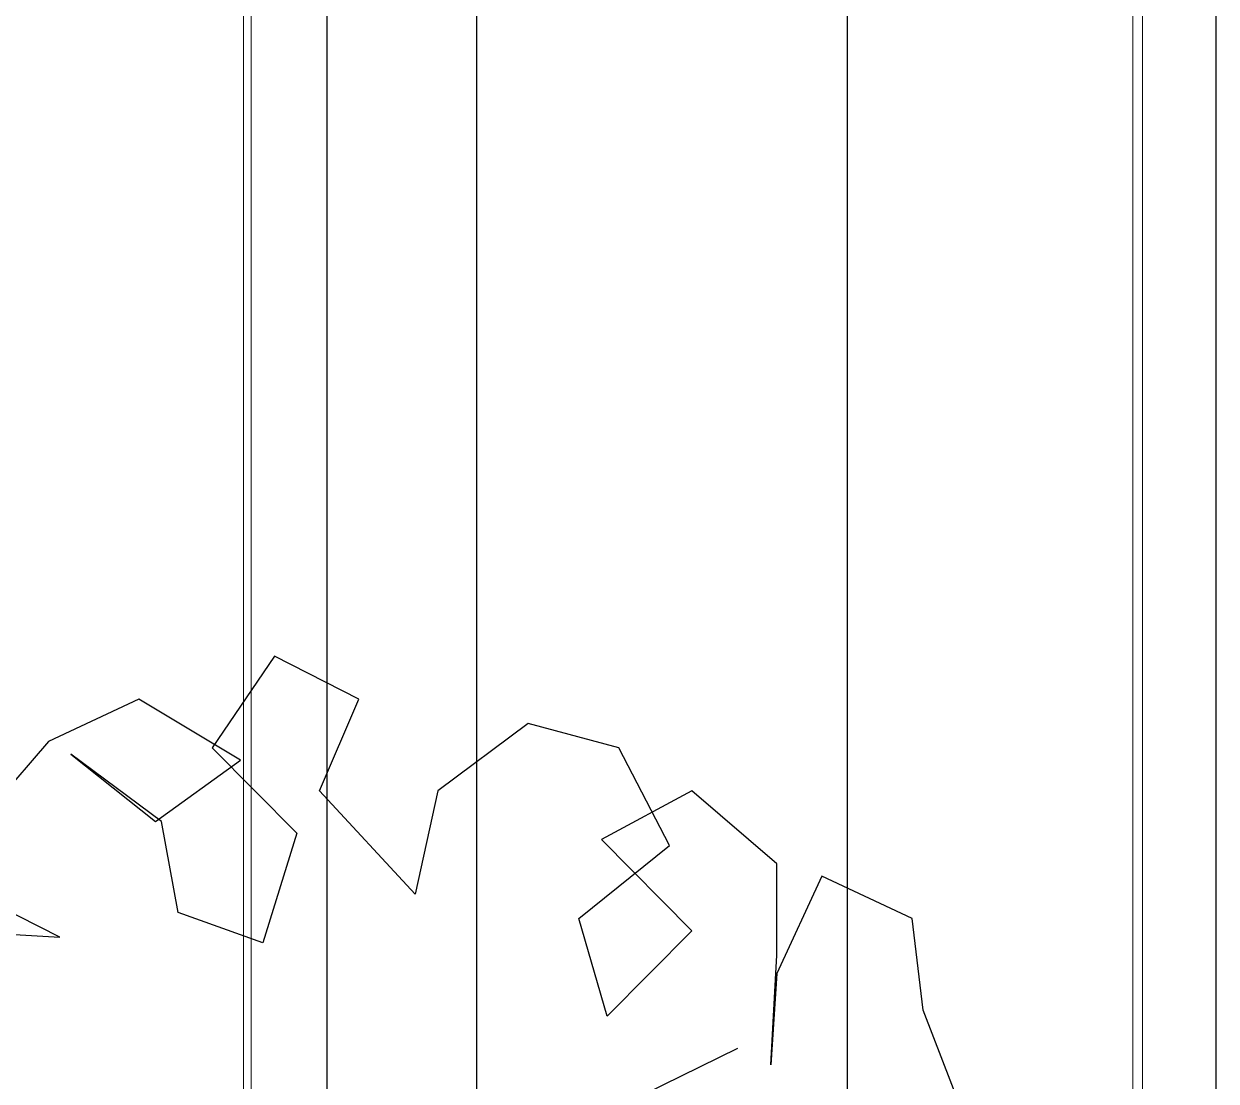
# Model space of a CAD drawing. Header units: metres. Extents: x -58 to 722, y -1100 to 345.
# Drawn here: x 29.628 to 30.2, y 110.354 to 110.861 of the extents above; entities that cross this region are included whole.
import ezdxf

# ---------------------------------------------------------------- set-up
doc = ezdxf.new("R2010")
doc.units = ezdxf.units.M
doc.header["$MEASUREMENT"] = 0
doc.layers.add('FSR_ARQ_002MURO', color=150, linetype='Continuous', lineweight=30)
doc.layers.add('FSR_ARQ_005VEGETACION', color=64, linetype='Continuous')
doc.layers.add('FSR_ARQ_29PERFILES ACERO', color=143, linetype='Continuous')

# ---------------------------------------------------------------- blocks, each defined once
blk = doc.blocks.new('arbusto fsr 2')
at = {"layer": 'FSR_ARQ_005VEGETACION', "color": 104}
for p, q in [((276.90956, -31.46952), (276.94997, -31.44892)), ((276.94997, -31.44892), (276.97984, -31.49283)), ((276.92839, -31.51343), (276.90956, -31.46952)), ((276.96629, -31.49879), (277.01498, -31.46952)), ((277.01498, -31.46952), (277.05839, -31.48985)), ((276.78483, -31.49283), (276.82825, -31.48118)), ((276.82825, -31.48118), (276.87167, -31.51343)), ((276.76048, -31.53972), (276.78483, -31.49283)), ((276.97984, -31.49283), (276.93918, -31.53376)), ((277.05839, -31.48985), (277.09629, -31.53376)), ((277.00694, -31.52807), (276.96629, -31.49879)), ((277.00418, -31.52807), (277.0476, -31.49581)), ((277.0476, -31.49581), (277.00694, -31.52807)), ((276.70903, -31.5484), (276.74969, -31.51343)), ((276.74969, -31.51343), (276.79311, -31.53674)), ((276.87167, -31.51343), (276.88246, -31.56304)), ((276.88246, -31.56304), (276.92839, -31.51343)), ((276.99615, -31.57171), (277.00418, -31.52807)), ((276.93918, -31.53376), (276.95549, -31.58635)), ((276.79311, -31.53674), (276.74969, -31.58065)), ((276.8039, -31.57469), (276.76048, -31.53972)), ((276.70903, -31.59231), (276.70903, -31.5484)), ((276.64403, -31.57469), (276.68745, -31.55436)), ((276.68745, -31.55436), (276.70903, -31.60098)), ((277.05287, -31.58364), (277.09353, -31.56304)), ((276.63876, -31.6186), (276.64403, -31.57469)), ((276.79035, -31.62158), (276.8039, -31.57469)), ((276.95549, -31.58635), (276.99615, -31.57171)), ((276.74969, -31.58065), (276.79035, -31.62158)), ((277.10432, -31.58065), (277.05287, -31.58364)), ((276.71179, -31.64489), (276.70903, -31.59231)), ((276.70903, -31.60098), (276.71179, -31.64489)), ((276.61969, -31.66821), (276.63876, -31.6186)), ((276.78173, -31.66342), (276.72777, -31.63686))]:
    blk.add_line(p, q, dxfattribs=at)

msp = doc.modelspace()

# ---------------------------------------------------------------- linework, layer by layer
at = {"layer": 'FSR_ARQ_002MURO', "lineweight": 0}
for p, q in [((29.73307, 109.70149), (29.73307, 111.65149)), ((29.73676, 109.70149), (29.73676, 111.65149)), ((30.15967, 109.70149), (30.15967, 111.65149)), ((30.1642, 109.70149), (30.1642, 111.65149))]:
    msp.add_line(p, q, dxfattribs=at)
at = {"layer": 'FSR_ARQ_29PERFILES ACERO', "linetype": 'ByBlock'}
for p, q in [((29.77311, 109.70149), (29.77311, 111.65149)), ((29.84491, 109.70149), (29.84491, 111.65149)), ((30.02278, 109.00149), (30.02278, 111.65149)), ((30.19956, 109.70149), (30.19956, 111.65149))]:
    msp.add_line(p, q, dxfattribs=at)

# ---------------------------------------------------------------- block references
at = {"layer": 'FSR_ARQ_002MURO', "xscale": -1}
msp.add_blockref('arbusto fsr 2', (306.69782, 142.00684), dxfattribs=at)

doc.saveas('drawing.dxf')
